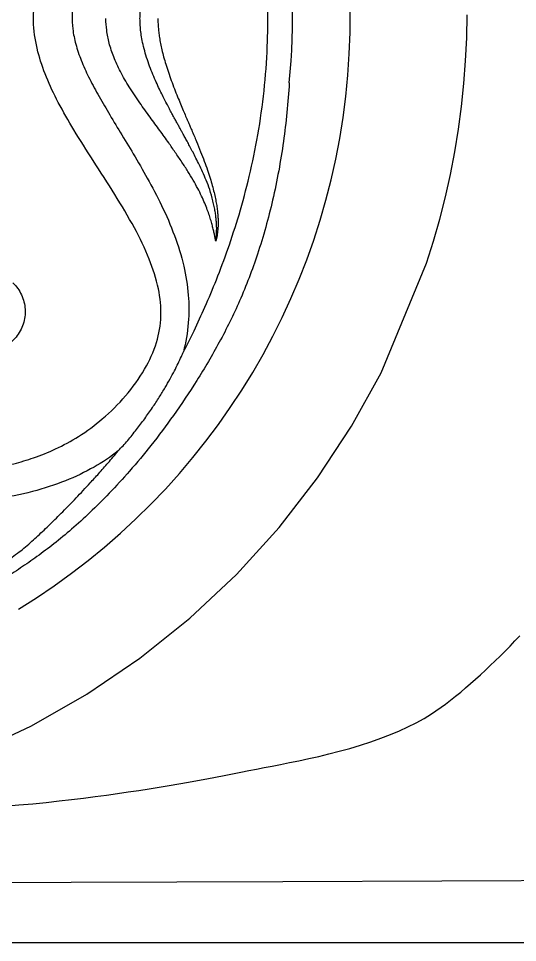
# Model space of a CAD drawing. Extents: x 403 to 503, y 484 to 637.
# Drawn here: x 457.363 to 459.494, y 500.653 to 504.597 of the extents above; entities that cross this region are included whole.
import ezdxf

# ---------------------------------------------------------------- set-up
doc = ezdxf.new("R2010")
doc.units = 0
doc.header["$MEASUREMENT"] = 0
doc.layers.add('1', color=4, linetype='Continuous')

# ---------------------------------------------------------------- blocks, each defined once
blk = doc.blocks.new('main_control')
at = {"color": 4, "linetype": 'Continuous'}
blk.add_arc((13.671, 15.6926), 2.952, 301.3467, 52.8, dxfattribs=at)
at = {"color": 3, "linetype": 'Continuous'}
for centre, radius, start, end in [((13.671, 15.6926), 2.7062, 354.1664, 10.0662), ((15.2189, 14.7107), 0.8431, 13.9205, 17.3461)]:
    blk.add_arc(centre, radius, start, end, dxfattribs=at)
for points, knots in [([(10.9635, 14.4489), (11.1152, 14.452), (11.4026, 14.4455), (11.8096, 14.4057), (12.1721, 14.3492), (12.4967, 14.2844), (12.7888, 14.2169), (13.0531, 14.1502), (13.293, 14.0864), (13.5114, 14.0269), (13.7094, 13.9725), (13.8871, 13.9233), (14.0453, 13.8803), (14.186, 13.8444), (14.312, 13.8151), (14.4258, 13.7919), (14.5291, 13.7745), (14.6228, 13.7623), (14.7071, 13.7546), (14.7833, 13.7508), (14.8529, 13.75), (14.9183, 13.752), (14.9819, 13.7565), (15.0465, 13.7639), (15.1152, 13.7751), (15.191, 13.792), (15.2757, 13.8173), (15.3689, 13.8547), (15.4684, 13.9089), (15.5703, 13.9835), (15.6668, 14.0792), (15.7466, 14.189), (15.7996, 14.3045), (15.8205, 14.4227), (15.8072, 14.5443), (15.7662, 14.6714), (15.7007, 14.8052), (15.6176, 14.9439), (15.5285, 15.0813), (15.446, 15.2111), (15.3776, 15.3292), (15.3242, 15.4401), (15.2864, 15.5512), (15.2668, 15.6669), (15.2747, 15.781), (15.3019, 15.8833), (15.3378, 15.9742), (15.3812, 16.0613), (15.4327, 16.1513), (15.4924, 16.2478), (15.5596, 16.3519), (15.633, 16.4663), (15.7063, 16.5903), (15.7688, 16.7197), (15.8088, 16.8475), (15.8202, 16.9695), (15.7989, 17.0798), (15.7575, 17.1727), (15.7088, 17.2492), (15.6586, 17.3116), (15.6093, 17.3631), (15.5621, 17.4053), (15.5173, 17.4403), (15.4741, 17.47), (15.4306, 17.4963), (15.3851, 17.5204), (15.336, 17.5429), (15.2817, 17.5639), (15.2433, 17.5763), (15.223, 17.5822)], [0, 0, 0, 0, 0.455153, 0.861222, 1.226025, 1.555412, 1.853982, 2.125455, 2.372915, 2.598826, 2.804561, 2.988953, 3.152015, 3.296261, 3.424562, 3.539996, 3.644651, 3.738948, 3.823246, 3.898685, 3.967523, 4.032139, 4.09495, 4.158793, 4.227168, 4.303604, 4.391589, 4.492184, 4.604266, 4.730459, 4.870086, 5.010274, 5.135427, 5.248068, 5.366018, 5.498571, 5.646723, 5.811899, 5.9836, 6.138065, 6.273213, 6.3928, 6.506774, 6.624245, 6.742196, 6.846741, 6.940902, 7.034855, 7.138449, 7.251763, 7.375366, 7.510248, 7.659387, 7.807319, 7.940547, 8.059097, 8.170841, 8.273453, 8.362669, 8.442182, 8.513269, 8.576211, 8.632066, 8.683567, 8.733623, 8.784516, 8.837927, 8.89553, 8.95895, 8.95895, 8.95895, 8.95895]), ([(15.9007, 17.1512), (15.9113, 17.1176), (15.9269, 17.0525), (15.9362, 16.9579), (15.9341, 16.8723), (15.9239, 16.7936), (15.9069, 16.7178), (15.883, 16.6407), (15.8512, 16.5592), (15.8109, 16.4724), (15.7629, 16.3816), (15.7096, 16.2895), (15.6557, 16.2005), (15.6056, 16.1185), (15.5617, 16.0452), (15.5245, 15.9792), (15.4938, 15.9183), (15.4696, 15.8618), (15.4519, 15.8087), (15.4401, 15.7573), (15.4344, 15.7038), (15.4373, 15.6449), (15.4506, 15.5804), (15.4741, 15.512), (15.5063, 15.441), (15.5459, 15.3671), (15.5918, 15.2888), (15.6429, 15.2041), (15.6991, 15.1113), (15.7593, 15.008), (15.8202, 14.8929), (15.8747, 14.7682), (15.9145, 14.6401), (15.9347, 14.5146), (15.935, 14.3909), (15.9213, 14.31), (15.9108, 14.2693)], [0, 0, 0, 0, 0.105643, 0.200057, 0.284273, 0.361978, 0.437832, 0.516993, 0.604004, 0.700122, 0.803737, 0.912215, 1.019183, 1.116016, 1.200415, 1.275555, 1.343366, 1.404726, 1.459961, 1.510857, 1.562843, 1.62089, 1.687036, 1.75961, 1.837336, 1.920868, 2.011081, 2.10955, 2.2176, 2.33657, 2.468243, 2.607986, 2.744226, 2.86944, 2.987901, 3.11405, 3.11405, 3.11405, 3.11405]), ([(15.9108, 14.2693), (15.9265, 14.299), (15.9584, 14.3624), (16.0057, 14.4649), (16.0543, 14.5812), (16.1035, 14.7124), (16.1511, 14.8594), (16.1947, 15.0219), (16.2312, 15.1985), (16.2576, 15.3837), (16.271, 15.5657), (16.2726, 15.7346), (16.2656, 15.8885), (16.2514, 16.0363), (16.2291, 16.1891), (16.1959, 16.3549), (16.1507, 16.5303), (16.0963, 16.7028), (16.0374, 16.8609), (15.9734, 17.0086), (15.9263, 17.1029), (15.9007, 17.1512)], [0, 0, 0, 0, 0.100881, 0.212788, 0.338706, 0.478903, 0.63313, 0.801855, 0.983583, 1.173585, 1.362616, 1.530642, 1.680078, 1.824747, 1.975921, 2.143184, 2.331726, 2.519084, 2.685431, 2.837682, 3.001641, 3.001641, 3.001641, 3.001641]), ([(15.7256, 15.6926), (15.7256, 15.7006), (15.726, 15.7172), (15.7282, 15.7432), (15.7321, 15.7715), (15.7381, 15.8021), (15.7464, 15.835), (15.7571, 15.8698), (15.7699, 15.9054), (15.7841, 15.9404), (15.7987, 15.9733), (15.813, 16.0036), (15.8266, 16.0311), (15.8393, 16.0558), (15.851, 16.078), (15.8618, 16.0981), (15.8717, 16.1163), (15.8808, 16.1329), (15.8891, 16.1481), (15.8967, 16.1619), (15.9037, 16.1745), (15.9082, 16.1826), (15.9103, 16.1865)], [0, 0, 0, 0, 0.02388, 0.0498561, 0.0783011, 0.1094465, 0.1434309, 0.1801222, 0.2185617, 0.2568887, 0.2932198, 0.3267728, 0.3574167, 0.3851231, 0.4100998, 0.4327616, 0.4534399, 0.4723213, 0.4895588, 0.5053081, 0.5197244, 0.5329651, 0.5329651, 0.5329651, 0.5329651]), ([(15.8481, 15.1617), (15.8357, 15.1795), (15.8093, 15.2161), (15.7676, 15.2728), (15.7232, 15.3341), (15.6798, 15.3986), (15.6419, 15.4637), (15.613, 15.5263), (15.5934, 15.5854), (15.5825, 15.6404), (15.5802, 15.6758), (15.5802, 15.6926)], [0, 0, 0, 0, 0.0650671, 0.1351896, 0.2111648, 0.2923024, 0.3681857, 0.4368403, 0.4987535, 0.5545212, 0.6048219, 0.6048219, 0.6048219, 0.6048219]), ([(15.9103, 15.1987), (15.9082, 15.2026), (15.9037, 15.2108), (15.8966, 15.2236), (15.8888, 15.2376), (15.8804, 15.2529), (15.8712, 15.2696), (15.8613, 15.2879), (15.8507, 15.3078), (15.8393, 15.3294), (15.8273, 15.3528), (15.8146, 15.3782), (15.8013, 15.4062), (15.7874, 15.4371), (15.7733, 15.471), (15.7599, 15.5073), (15.748, 15.5445), (15.7387, 15.5804), (15.7322, 15.6131), (15.7282, 15.6422), (15.726, 15.6682), (15.7256, 15.6847), (15.7256, 15.6926)], [0, 0, 0, 0, 0.0134153, 0.0280323, 0.0439825, 0.0613947, 0.0803982, 0.1011277, 0.1237069, 0.148143, 0.1743734, 0.2026051, 0.2333829, 0.2672409, 0.3042949, 0.3435057, 0.3834068, 0.421348, 0.4545563, 0.4835404, 0.5093038, 0.5329659, 0.5329659, 0.5329659, 0.5329659]), ([(15.8021, 15.6926), (15.8021, 15.6867), (15.8023, 15.6742), (15.8034, 15.6546), (15.8055, 15.6333), (15.8087, 15.6101), (15.8132, 15.585), (15.8191, 15.5577), (15.8267, 15.528), (15.8359, 15.4962), (15.8468, 15.4625), (15.8591, 15.4277), (15.8723, 15.3929), (15.8855, 15.3596), (15.898, 15.3289), (15.9096, 15.3013), (15.9201, 15.2767), (15.9296, 15.2546), (15.9383, 15.2346), (15.9438, 15.222), (15.9464, 15.2159)], [0, 0, 0, 0, 0.0178005, 0.0374062, 0.0588213, 0.0821284, 0.1075645, 0.1353911, 0.1659365, 0.1992187, 0.2348176, 0.2722137, 0.3100332, 0.3463525, 0.3796307, 0.4094928, 0.4361557, 0.4600735, 0.4816879, 0.5014165, 0.5014165, 0.5014165, 0.5014165]), ([(16.3631, 15.4175), (16.3578, 15.3337), (16.3414, 15.1659), (16.2968, 14.9212), (16.2334, 14.6937), (16.1559, 14.4911), (16.0674, 14.3113), (15.9714, 14.149), (15.8729, 14.0026), (15.7769, 13.8739), (15.685, 13.7633), (15.5977, 13.6679), (15.5147, 13.5853), (15.4358, 13.5134), (15.3602, 13.4508), (15.2872, 13.3961), (15.2155, 13.3465), (15.1679, 13.3154), (15.1439, 13.3001)], [0, 0, 0, 0, 0.251894, 0.505531, 0.745157, 0.959161, 1.155432, 1.345645, 1.524451, 1.68453, 1.826989, 1.955725, 2.072391, 2.178254, 2.275734, 2.366854, 2.451673, 2.537282, 2.537282, 2.537282, 2.537282]), ([(16.0236, 14.962), (16.0187, 14.9756), (16.0089, 15.0009), (15.9936, 15.0364), (15.979, 15.0677), (15.9652, 15.0956), (15.9524, 15.1205), (15.9406, 15.1429), (15.9297, 15.1632), (15.9197, 15.1815), (15.9134, 15.1932), (15.9103, 15.1987)], [0, 0, 0, 0, 0.0431719, 0.0815624, 0.1159147, 0.1468064, 0.1746998, 0.1999533, 0.2228714, 0.2437026, 0.2626681, 0.2626681, 0.2626681, 0.2626681]), ([(15.9464, 15.2159), (15.9533, 15.2), (15.9663, 15.1695), (15.9843, 15.1253), (16, 15.0845), (16.0135, 15.0468), (16.0249, 15.0121), (16.0343, 14.9802), (16.0419, 14.9511), (16.0478, 14.9245), (16.0523, 14.9002), (16.0555, 14.8779), (16.0577, 14.8576), (16.0588, 14.839), (16.0592, 14.822), (16.0589, 14.8064), (16.058, 14.792), (16.0566, 14.7785), (16.0547, 14.7658), (16.0523, 14.7537), (16.0504, 14.7459), (16.0493, 14.7422)], [0, 0, 0, 0, 0.0519737, 0.0995678, 0.1431789, 0.183146, 0.2196615, 0.2528043, 0.2827662, 0.3099043, 0.3345729, 0.3570037, 0.3773748, 0.3958891, 0.4127769, 0.4282799, 0.4426444, 0.4561258, 0.4689701, 0.4813037, 0.4930286, 0.4930286, 0.4930286, 0.4930286]), ([(16.0493, 14.7422), (16.0483, 14.747), (16.0463, 14.757), (16.043, 14.7726), (16.0392, 14.7897), (16.0346, 14.8084), (16.0289, 14.8292), (16.0218, 14.8521), (16.0129, 14.8775), (16.0018, 14.9053), (15.9882, 14.9356), (15.9719, 14.9684), (15.9525, 15.0035), (15.9299, 15.0409), (15.9042, 15.0804), (15.8765, 15.1209), (15.8575, 15.1481), (15.8481, 15.1617)], [0, 0, 0, 0, 0.0147572, 0.0306252, 0.0479733, 0.0671599, 0.0885373, 0.1124602, 0.139258, 0.1691712, 0.2023474, 0.2388883, 0.2789143, 0.322635, 0.3701069, 0.4200939, 0.4697666, 0.4697666, 0.4697666, 0.4697666]), ([(16.0493, 14.7422), (16.0499, 14.7459), (16.051, 14.7539), (16.0522, 14.7665), (16.0529, 14.7803), (16.0532, 14.7954), (16.0528, 14.8118), (16.0516, 14.8294), (16.0496, 14.8484), (16.0466, 14.8687), (16.0425, 14.8906), (16.0391, 14.9057), (16.0372, 14.9135)], [0, 0, 0, 0, 0.0114492, 0.0240921, 0.0379463, 0.0530441, 0.0694026, 0.0870362, 0.1060379, 0.126565, 0.1487854, 0.17286, 0.17286, 0.17286, 0.17286]), ([(15.1827, 14.5646), (15.1904, 14.5572), (15.2043, 14.5409), (15.2203, 14.5131), (15.231, 14.4829), (15.236, 14.4513), (15.2348, 14.4192), (15.2277, 14.3879), (15.215, 14.3584), (15.1972, 14.3317), (15.1745, 14.309), (15.1481, 14.2909), (15.1188, 14.2778), (15.098, 14.2728), (15.0874, 14.2714)], [0, 0, 0, 0, 0.0319368, 0.0638278, 0.095699, 0.1275627, 0.1594619, 0.1913954, 0.2233288, 0.255228, 0.2870918, 0.318963, 0.350854, 0.3827907, 0.3827907, 0.3827907, 0.3827907]), ([(15.6324, 13.8468), (15.6464, 13.8614), (15.6732, 13.8911), (15.7106, 13.9372), (15.7457, 13.9839), (15.7782, 14.0302), (15.8072, 14.0745), (15.8322, 14.1155), (15.8537, 14.1529), (15.8722, 14.1873), (15.8882, 14.2191), (15.9008, 14.2462), (15.908, 14.2627), (15.9108, 14.2693)], [0, 0, 0, 0, 0.0606877, 0.1197848, 0.1782291, 0.2359146, 0.2892963, 0.3370823, 0.3799749, 0.4187704, 0.4542433, 0.4868808, 0.5082698, 0.5082698, 0.5082698, 0.5082698]), ([(15.6324, 13.8468), (15.5998, 13.8213), (15.5277, 13.7734), (15.4049, 13.7148), (15.2631, 13.669), (15.1025, 13.6381), (14.9889, 13.629), (14.9294, 13.6273)], [0, 0, 0, 0, 0.1241259, 0.258769, 0.4070042, 0.5698449, 0.7482953, 0.7482953, 0.7482953, 0.7482953]), ([(15.5127, 13.7099), (15.5251, 13.7231), (15.5509, 13.7514), (15.5909, 13.797), (15.6183, 13.8295), (15.6324, 13.8468)], [0, 0, 0, 0, 0.0544151, 0.114904, 0.1819226, 0.1819226, 0.1819226, 0.1819226]), ([(15.1146, 13.351), (15.137, 13.3643), (15.1791, 13.3916), (15.2371, 13.4368), (15.2903, 13.4844), (15.3427, 13.5345), (15.397, 13.5885), (15.4542, 13.6471), (15.493, 13.6883), (15.5127, 13.7099)], [0, 0, 0, 0, 0.0780784, 0.1503153, 0.220542, 0.2920381, 0.3679521, 0.4500326, 0.5377399, 0.5377399, 0.5377399, 0.5377399])]:
    blk.add_open_spline(points, degree=3, knots=knots, dxfattribs=at)
blk = doc.blocks.new('GRANDEE')
at = {"layer": '1', "color": 4}
blk.add_lwpolyline([(12, 0), (88.1122, 0, 0.414214), (100.1122, 12), (100.1122, 79.111, 0.414214), (88.1122, 91.111), (12, 91.111, 0.414214), (0, 79.111), (0, 12, 0.414214)], format="xyb", close=True, dxfattribs=at)
at = {"layer": '1', "color": 2, "linetype": 'Continuous'}
for points in [[(56.0845, 2.8999), (56.1141, 2.9935), (56.1409, 3.088), (56.165, 3.1831), (56.1863, 3.2788), (56.2049, 3.3751), (56.2207, 3.4718), (56.2337, 3.569), (56.2439, 3.6664), (56.2514, 3.7642), (56.256, 3.8621), (56.2579, 3.96)], [(53.1337, 0.5532), (53.3886, 0.587), (53.6448, 0.6407), (53.8999, 0.7149), (54.1515, 0.8096), (54.3971, 0.9247), (54.6343, 1.0596), (54.8607, 1.2132), (55.0742, 1.3841), (55.2727, 1.5708), (55.4547, 1.7712), (55.6189, 1.9831), (55.7643, 2.2043), (55.8905, 2.4323), (56.0845, 2.8999)]]:
    blk.add_lwpolyline(points, dxfattribs=at)
at = {"layer": '1', "color": 3, "linetype": 'Continuous'}
for points in [[(56.1657, 1.0181), (56.1873, 1.0348), (56.2087, 1.0519), (56.2301, 1.0693), (56.2514, 1.0872), (56.2726, 1.1054), (56.2937, 1.1239), (56.3147, 1.1428), (56.3357, 1.1621), (56.3567, 1.1819), (56.3778, 1.2022), (56.3988, 1.2229), (56.4198, 1.244), (56.4408, 1.2654), (56.4616, 1.2873), (56.4824, 1.3095)], [(54.2807, 0.5821), (54.3427, 0.5873), (54.4024, 0.5927), (54.4598, 0.5984), (54.5151, 0.6043), (54.5684, 0.6104), (54.6198, 0.6166), (54.6693, 0.6229), (54.7172, 0.6293), (54.7642, 0.6359), (54.8102, 0.6427), (54.8553, 0.6495), (54.8995, 0.6565), (54.9428, 0.6636), (54.9852, 0.6707), (55.0267, 0.6778), (55.0672, 0.685), (55.1069, 0.6922), (55.1456, 0.6993), (55.1834, 0.7064), (55.2203, 0.7134), (55.2562, 0.7203), (55.2913, 0.7271), (55.3254, 0.7338), (55.3586, 0.7403), (55.391, 0.7467), (55.4251, 0.7533), (55.4614, 0.7603), (55.4996, 0.7679), (55.5396, 0.7761), (55.581, 0.785), (55.6237, 0.7946), (55.6674, 0.8051), (55.7118, 0.8165), (55.7568, 0.8289), (55.8021, 0.8423), (55.8467, 0.8568), (55.8893, 0.8717), (55.9298, 0.8873), (55.9683, 0.9035), (56.005, 0.9204), (56.0401, 0.9382), (56.0736, 0.9567), (56.1056, 0.9762), (56.1657, 1.0181)], [(56.8287, 0.2652), (56.1497, 0.2623), (55.4706, 0.2597), (54.1125, 0.2554)]]:
    blk.add_lwpolyline(points, dxfattribs=at)
at = {"layer": '1', "color": 1}
blk.add_blockref('main_control', (39.1351, -11.7481), dxfattribs=at)

msp = doc.modelspace()

# ---------------------------------------------------------------- block references
at = {"layer": '1'}
msp.add_blockref('GRANDEE', (403.0209, 500.6528), dxfattribs=at)

doc.saveas('drawing.dxf')
